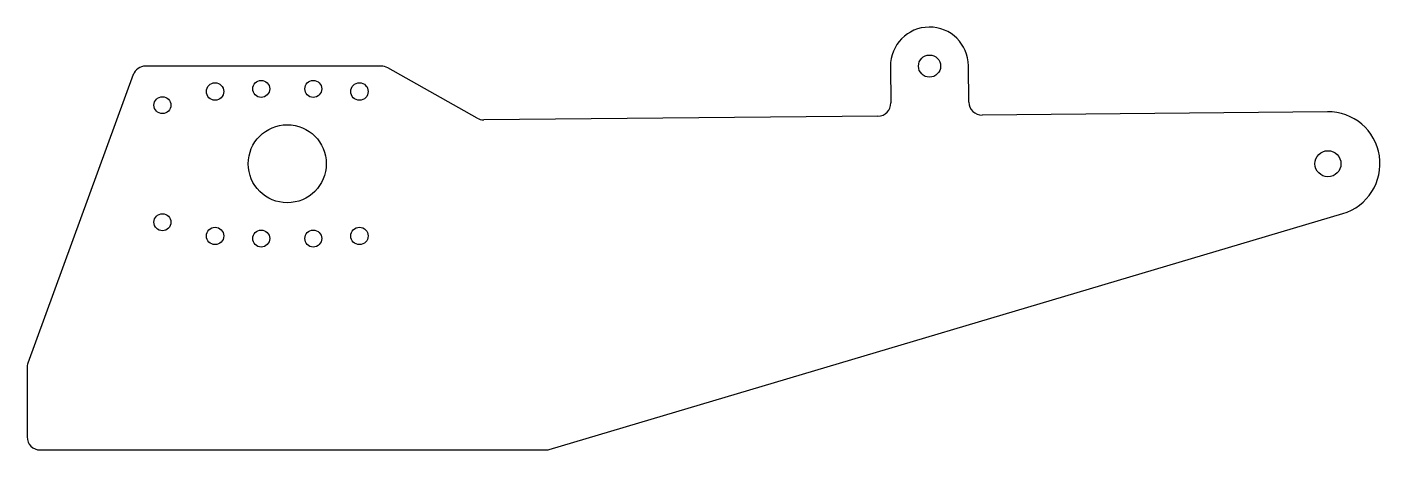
# Model space of a CAD drawing. Header units: millimetres. Extents: x 350 to 1390, y 1234 to 1559.
import ezdxf

# ---------------------------------------------------------------- set-up
doc = ezdxf.new("R2010")
doc.units = ezdxf.units.MM

msp = doc.modelspace()

# ---------------------------------------------------------------- linework, layer by layer
at = {"color": 7, "linetype": 'Continuous', "lineweight": 25}
for p, q in [((622.4, 1529.3), (441.1, 1529.3)), ((1013.8, 1529), (1014.1, 1501)), ((1074.1, 1501.6), (1073.8, 1529.6)), ((431.7, 1522.8), (350.7, 1301)), ((696.1, 1489.3), (627.4, 1528)), ((1004.2, 1490.9), (701.1, 1488)), ((1349.7, 1494.3), (1084.2, 1491.7)), ((751.5, 1234.8), (1361.5, 1416)), ((350.1, 1297.6), (350.1, 1244.3)), ((360.1, 1234.3), (748.6, 1234.3))]:
    msp.add_line(p, q, dxfattribs=at)
for centre, radius in [((1043.8, 1529.3), 8.5), ((494.6, 1509.8), 6.69), ((530.1, 1511.8), 6.5), ((570.1, 1511.8), 6.5), ((605.6, 1509.8), 6.69), ((454.1, 1499.3), 6.5), ((550.1, 1454.3), 30), ((1350.1, 1454.3), 10), ((454.1, 1409.3), 6.5), ((494.6, 1398.8), 6.69), ((605.6, 1398.8), 6.69), ((530.1, 1396.8), 6.5), ((570.1, 1396.8), 6.5)]:
    msp.add_circle(centre, radius, dxfattribs=at)
for centre, radius, start, end in [((1043.8, 1529.3), 30, 0.562, 180.562), ((441.1, 1519.3), 10, 90, 159.9369), ((622.4, 1519.3), 10, 60.562, 90), ((1004.1, 1500.9), 10, 270.562, 0.562), ((1084.1, 1501.7), 10, 180.562, 270.562), ((701, 1498), 10, 240.562, 270.562), ((1350.1, 1454.3), 40, 286.5477, 90.562), ((360.1, 1297.6), 10, 159.9369, 180), ((360.1, 1244.3), 10, 180, 270), ((748.6, 1244.3), 10, 270, 286.5477)]:
    msp.add_arc(centre, radius, start, end, dxfattribs=at)

doc.saveas('drawing.dxf')
